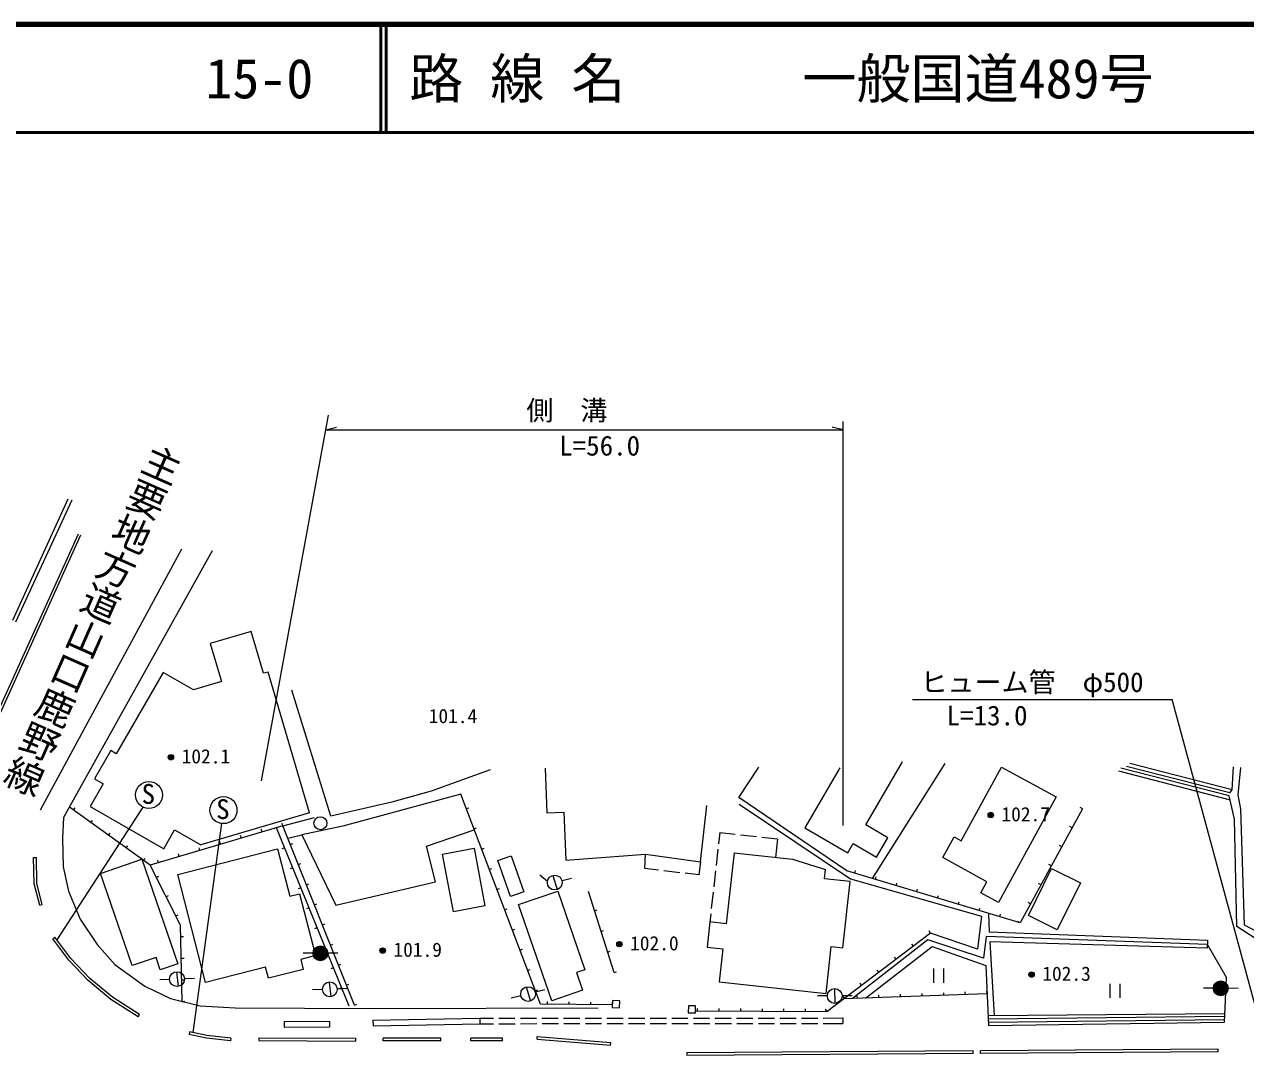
# Model space of a CAD drawing. Units: millimetres, scale not verified. Extents: x 40000 to 680000, y 20000 to 380000.
# Drawn here: x 144782 to 257726, y 283834 to 380000 of the extents above; entities that cross this region are included whole.
import ezdxf
from ezdxf.enums import TextEntityAlignment as Align

# ---------------------------------------------------------------- set-up
doc = ezdxf.new("R2010")
doc.units = ezdxf.units.MM
doc.header["$LTSCALE"] = 1000
doc.header["$PDMODE"] = 32
doc.header["$PDSIZE"] = 500
for name, color, linetype, lineweight in [('M-BGD', 7, 'Continuous', 13), ('M-STR-HTXT', 7, 'Continuous', 13), ('M-TTL', 2, 'Continuous', 140), ('M-TTL-LINE', 7, 'Continuous', 50)]:
    doc.layers.add(name, color=color, linetype=linetype, lineweight=lineweight)
doc.layers.add('M-TTL-TXT', color=7, linetype='Continuous')
doc.styles.add('@ＭＳ ゴシック', font='')
doc.styles.add('ＭＳ ゴシック', font='')
doc.styles.get('@ＭＳ ゴシック').set_extended_font_data('@MS Gothic')
doc.styles.get('ＭＳ ゴシック').set_extended_font_data('MS Gothic')

msp = doc.modelspace()

# ---------------------------------------------------------------- hatches: boundary and pattern name
at = {"layer": 'M-BGD'}
for points in [[(172843, 294115, 0.97359), (171478, 294151, 0.01338), (171477, 294115, 0.41421), (172160, 293432, 0.41421)], [(256111, 290879, 0.97359), (254747, 290930, 0.01338), (254745, 290893, 0.41421), (255421, 290203, 0.41421)]]:
    msp.add_hatch(color=256, dxfattribs=at).paths.add_polyline_path(points)

# ---------------------------------------------------------------- linework, layer by layer
for p, q in [((148792, 336114), (143669, 324894)), ((143993, 324758), (149207, 336055)), ((139633, 310534), (149786, 332901)), ((139861, 310431), (150013, 332797)), ((146279, 307396), (159340, 331520)), ((162135, 331343), (148402, 306678)), ((165765, 323881), (161973, 322764)), ((166906, 320008), (165765, 323881)), ((161973, 322764), (163013, 319237)), ((157605, 320097), (153269, 312567)), ((160423, 318474), (157605, 320097)), ((167312, 320128), (166906, 320008)), ((171149, 307103), (167312, 320128)), ((163013, 319237), (160423, 318474)), ((173121, 306798), (169525, 318453)), ((152762, 312858), (151259, 310248)), ((153269, 312567), (152762, 312858)), ((222596, 305992), (225993, 311824)), ((187858, 311073), (182400, 309120)), ((192930, 311229), (193108, 307117)), ((210867, 308516), (212694, 311329)), ((220204, 311255), (216976, 305713)), ((223229, 301027), (229944, 311669)), ((231422, 304531), (235145, 311344)), ((235145, 311344), (240217, 308573)), ((245973, 310988), (256285, 308300)), ((256200, 308672), (246201, 311225)), ((256271, 308972), (246714, 311397)), ((256487, 309235), (247030, 311660)), ((256487, 309235), (256619, 311362)), ((257241, 311305), (257004, 308768)), ((152069, 309782), (150867, 307696)), ((151259, 310248), (152069, 309782)), ((185135, 308828), (174242, 305883)), ((182400, 309120), (178761, 308100)), ((220847, 301743), (210867, 308516)), ((240217, 308573), (234879, 298804)), ((256691, 306533), (256200, 308672)), ((256271, 308972), (256487, 309235)), ((257004, 308768), (257241, 307440)), ((147798, 295359), (155763, 307631)), ((149320, 307373), (149466, 307575)), ((150867, 307696), (157662, 303784)), ((178761, 308100), (173121, 306798)), ((185641, 307495), (185875, 307583)), ((207314, 302578), (207899, 307778)), ((210893, 307898), (221172, 301003)), ((242635, 307483), (242416, 307602)), ((257241, 307440), (257607, 296767)), ((148402, 306678), (148313, 304755)), ((150943, 306203), (151089, 306406)), ((160391, 286796), (163033, 306118)), ((171149, 307103), (161100, 304143)), ((168680, 305920), (168609, 306159)), ((168680, 305920), (171614, 306687)), ((193108, 307117), (194678, 307185)), ((194678, 307185), (194870, 302740)), ((256914, 296585), (256691, 306533)), ((152565, 305034), (152711, 305236)), ((168680, 305920), (156407, 302264)), ((157662, 303784), (158673, 305540)), ((158673, 305540), (161100, 304143)), ((164846, 304778), (164775, 305017)), ((166763, 305349), (166692, 305588)), ((168072, 305738), (167841, 305644)), ((168072, 305738), (174779, 289255)), ((175297, 289313), (168680, 305920)), ((169140, 304764), (170447, 305085)), ((174242, 305883), (170447, 305085)), ((170447, 305085), (173585, 298573)), ((181960, 304029), (186379, 305548)), ((186350, 305625), (186584, 305713)), ((209087, 305297), (208970, 304239)), ((209087, 305297), (210513, 305140)), ((211010, 305086), (212501, 304921)), ((216976, 305713), (220935, 303408)), ((224645, 304799), (222596, 305992)), ((241678, 305727), (241458, 305847)), ((148313, 304755), (148372, 302123)), ((154187, 303864), (154334, 304067)), ((161013, 303636), (160941, 303876)), ((162930, 304207), (162858, 304447)), ((168826, 303886), (168594, 303792)), ((169375, 304176), (169607, 304269)), ((182789, 300716), (181960, 304029)), ((183455, 303293), (186369, 303844)), ((186369, 303844), (187379, 298508)), ((187060, 303755), (187294, 303843)), ((212998, 304866), (214424, 304709)), ((214424, 304709), (214234, 302986)), ((220935, 303408), (221436, 304269)), ((221436, 304269), (223601, 303007)), ((223601, 303007), (224645, 304799)), ((229716, 302973), (230764, 304890)), ((230764, 304890), (231422, 304531)), ((240720, 303971), (240500, 304091)), ((145635, 302964), (145885, 302969)), ((145687, 300544), (145635, 302964)), ((151826, 301501), (155648, 302811)), ((155648, 302811), (158961, 293150)), ((155810, 302695), (155956, 302897)), ((157179, 302494), (157108, 302734)), ((158969, 301415), (168198, 303777)), ((159096, 303065), (159025, 303305)), ((168198, 303777), (169318, 299400)), ((184465, 297957), (183455, 303293)), ((188580, 302702), (189811, 303135)), ((189750, 299377), (188580, 302702)), ((189811, 303135), (190981, 299810)), ((194870, 302740), (202226, 303288)), ((202156, 301949), (202226, 303288)), ((202226, 303288), (207314, 302578)), ((208915, 303742), (208751, 302251)), ((210417, 303406), (209695, 296859)), ((210417, 303406), (215808, 302812)), ((215808, 302812), (218881, 301861)), ((233808, 300738), (229716, 302973)), ((148372, 302123), (148872, 299881)), ((169580, 302033), (169348, 301939)), ((170115, 302318), (170347, 302411)), ((187769, 301885), (188003, 301973)), ((203421, 301803), (202156, 301949)), ((205408, 301574), (203917, 301746)), ((207314, 302578), (207169, 301370)), ((208696, 301754), (208532, 300263)), ((218788, 301021), (218881, 301861)), ((221579, 301523), (221651, 301763)), ((237634, 297602), (239784, 301955)), ((239762, 302215), (239543, 302335)), ((239784, 301955), (242452, 300637)), ((146196, 298572), (145687, 300544)), ((154750, 292978), (151826, 301501)), ((156980, 301137), (157202, 301251)), ((161525, 291428), (158969, 301415)), ((170855, 300460), (171088, 300553)), ((173585, 298573), (182789, 300716)), ((192467, 301375), (193163, 300782)), ((193642, 301317), (194061, 300017)), ((194504, 300861), (195392, 301077)), ((207169, 301370), (205904, 301516)), ((221148, 300761), (218788, 301021)), ((220473, 294635), (221148, 300761)), ((221172, 301003), (233292, 297545)), ((223494, 300948), (223566, 301187)), ((225409, 300372), (225481, 300611)), ((233241, 299699), (233808, 300738)), ((238804, 300460), (238585, 300579)), ((242452, 300637), (240302, 296284)), ((148872, 299881), (149924, 297269)), ((157886, 299354), (158109, 299468)), ((169318, 299400), (170226, 299633)), ((170333, 300181), (170102, 300087)), ((170226, 299633), (171692, 293905)), ((188479, 300015), (188712, 300103)), ((190981, 299810), (189750, 299377)), ((190487, 298631), (194118, 299879)), ((194118, 299879), (196618, 292605)), ((199316, 292333), (196949, 299847)), ((208477, 299766), (208313, 298275)), ((227325, 299796), (227397, 300036)), ((229240, 299220), (229312, 299460)), ((234879, 298804), (233241, 299699)), ((146196, 298572), (146438, 298635)), ((171087, 298328), (170856, 298234)), ((171596, 298602), (171828, 298695)), ((187379, 298508), (184465, 297957)), ((189188, 298145), (189422, 298233)), ((193548, 289725), (190487, 298631)), ((231156, 298645), (231227, 298884)), ((233071, 298069), (233143, 298308)), ((237847, 298704), (237627, 298823)), ((149924, 297269), (151501, 294937)), ((158792, 297572), (159015, 297685)), ((197513, 298056), (197752, 298131)), ((208258, 297778), (208141, 296720)), ((233292, 297545), (232920, 294517)), ((233961, 297801), (234015, 296121)), ((234986, 297493), (235058, 297733)), ((236889, 296948), (236670, 297068)), ((240302, 296284), (237634, 297602)), ((171841, 296476), (171609, 296382)), ((172336, 296744), (172568, 296837)), ((189897, 296275), (190131, 296363)), ((198114, 296148), (198352, 296224)), ((208175, 297027), (207917, 294681)), ((209695, 296859), (208175, 297027)), ((228596, 295984), (228446, 296184)), ((232920, 294517), (228596, 295984)), ((234015, 296121), (254206, 295340)), ((259373, 294994), (256914, 296585)), ((257607, 296767), (260013, 295505)), ((147403, 295468), (147603, 295618)), ((148889, 293483), (147403, 295468)), ((151501, 294937), (153132, 293079)), ((159250, 295676), (159500, 295681)), ((173076, 294886), (173309, 294979)), ((228353, 295368), (221359, 289937)), ((227001, 294778), (226850, 294977)), ((233491, 293664), (228353, 295368)), ((233719, 295688), (233491, 293664)), ((254189, 294924), (233719, 295688)), ((254175, 294604), (234059, 295189)), ((234059, 295189), (234476, 288369)), ((254206, 295340), (254175, 294604)), ((255955, 291869), (254189, 294924)), ((156952, 293733), (154750, 292978)), ((157342, 292595), (156952, 293733)), ((159293, 293676), (159543, 293682)), ((171692, 293905), (170338, 293558)), ((170564, 294151), (171478, 294151)), ((172595, 294623), (172363, 294529)), ((172857, 294151), (173771, 294151)), ((190607, 294405), (190840, 294494)), ((198715, 294241), (198953, 294316)), ((207917, 294681), (209371, 294520)), ((209371, 294520), (209036, 291487)), ((218925, 290398), (219404, 294753)), ((219404, 294753), (220473, 294635)), ((222574, 289978), (228752, 294739)), ((225406, 293571), (225255, 293771)), ((228752, 294739), (233693, 292982)), ((150664, 291616), (148889, 293483)), ((153132, 293079), (155904, 291074)), ((158961, 293150), (157342, 292595)), ((167087, 292852), (161525, 291428)), ((167354, 291811), (167087, 292852)), ((170574, 292635), (167354, 291811)), ((170338, 293558), (170574, 292635)), ((173348, 292771), (173117, 292677)), ((173817, 293029), (174049, 293121)), ((191316, 292535), (191550, 292624)), ((196618, 292605), (195852, 292341)), ((223811, 292365), (223660, 292564)), ((228856, 292704), (228856, 291404)), ((229831, 291404), (229831, 292704)), ((233693, 292982), (233945, 287454)), ((152785, 289854), (150664, 291616)), ((157300, 291709), (158213, 291744)), ((158837, 292414), (158989, 291057)), ((159337, 291677), (159587, 291682)), ((159592, 291796), (160505, 291831)), ((172969, 291467), (173121, 290111)), ((195852, 292341), (196413, 290709)), ((199316, 292333), (199554, 292408)), ((209036, 291487), (218925, 290398)), ((255776, 287764), (255955, 291869)), ((155904, 291074), (158290, 289950)), ((171432, 290763), (172345, 290798)), ((173724, 290849), (174637, 290884)), ((174102, 290918), (173871, 290824)), ((174557, 291171), (174789, 291263)), ((191176, 291008), (191595, 289708)), ((192025, 290665), (192259, 290754)), ((192038, 290552), (192926, 290768)), ((196413, 290709), (193548, 289725)), ((219709, 290860), (219726, 289495)), ((233812, 290365), (220563, 289909)), ((222216, 291159), (222065, 291358)), ((223818, 290021), (223810, 290271)), ((225817, 290090), (225809, 290340)), ((227816, 290159), (227807, 290408)), ((229815, 290227), (229806, 290477)), ((231814, 290296), (231805, 290546)), ((233812, 290365), (233804, 290614)), ((245161, 291303), (245161, 290003)), ((246136, 290003), (246136, 291303)), ((253833, 290939), (254747, 290930)), ((256126, 290914), (257040, 290905)), ((155296, 288255), (152785, 289854)), ((158290, 289950), (161051, 289260)), ((159380, 289677), (159630, 289683)), ((161051, 289260), (164285, 289082)), ((175297, 289313), (175530, 289405)), ((189810, 290011), (190698, 290228)), ((193156, 289400), (193159, 289650)), ((195156, 289382), (195159, 289632)), ((197156, 289364), (197159, 289614)), ((199165, 289753), (199151, 289098)), ((199156, 289345), (199158, 289595)), ((199838, 289738), (199165, 289753)), ((199823, 289083), (199838, 289738)), ((206190, 289278), (206176, 288622)), ((206863, 289263), (206190, 289278)), ((206848, 288607), (206863, 289263)), ((218134, 290213), (219048, 290214)), ((220427, 290213), (221341, 290214)), ((220620, 289952), (220470, 290152)), ((221820, 289952), (221811, 290202)), ((155296, 288255), (155431, 288465)), ((164285, 289082), (177085, 289030)), ((177021, 287924), (186890, 288111)), ((177085, 289030), (197846, 289094)), ((186890, 288111), (188152, 288112)), ((186890, 288111), (186895, 287611)), ((188652, 288113), (190152, 288114)), ((190652, 288114), (192152, 288116)), ((192652, 288116), (194152, 288117)), ((194652, 288118), (196152, 288119)), ((196652, 288120), (198152, 288121)), ((198652, 288121), (200152, 288123)), ((199151, 289098), (199823, 289083)), ((200652, 288123), (202152, 288124)), ((202652, 288125), (204152, 288126)), ((204652, 288126), (206152, 288128)), ((206176, 288622), (206848, 288607)), ((206652, 288128), (208152, 288129)), ((207033, 288780), (207034, 289030)), ((208652, 288130), (210152, 288131)), ((209033, 288771), (209034, 289021)), ((210652, 288132), (212152, 288133)), ((211033, 288761), (211034, 289011)), ((212652, 288133), (214152, 288135)), ((213033, 288751), (213034, 289001)), ((214652, 288135), (216152, 288136)), ((215033, 288742), (215034, 288992)), ((216652, 288137), (218152, 288138)), ((217033, 288732), (217034, 288982)), ((218652, 288138), (220474, 288140)), ((219025, 288746), (218874, 288945)), ((233904, 288364), (255810, 288558)), ((233917, 288076), (255799, 288305)), ((168810, 287806), (173008, 287832)), ((168810, 287806), (168813, 287306)), ((168813, 287306), (173011, 287332)), ((173008, 287832), (173011, 287332)), ((177021, 287924), (177031, 287424)), ((177031, 287424), (186895, 287611)), ((186895, 287611), (188166, 287612)), ((188666, 287613), (190166, 287614)), ((190666, 287614), (192166, 287616)), ((192666, 287616), (194166, 287617)), ((194666, 287618), (196166, 287619)), ((196666, 287620), (198166, 287621)), ((198666, 287621), (200166, 287623)), ((200666, 287623), (202166, 287624)), ((202666, 287625), (204166, 287626)), ((204666, 287626), (206166, 287628)), ((206666, 287628), (208166, 287629)), ((208666, 287630), (210166, 287631)), ((210666, 287632), (212166, 287633)), ((212666, 287633), (214166, 287635)), ((214666, 287635), (216166, 287636)), ((216666, 287637), (218166, 287638)), ((218666, 287638), (220474, 287640)), ((255785, 287966), (233933, 287717)), ((233945, 287454), (255776, 287764)), ((160061, 286867), (160008, 286623)), ((161609, 286278), (160008, 286623)), ((163842, 286027), (161609, 286278)), ((163870, 286275), (163842, 286027)), ((166457, 286313), (166456, 286063)), ((166456, 286063), (175405, 286010)), ((166457, 286313), (175407, 286260)), ((175407, 286260), (175405, 286010)), ((183299, 286277), (177961, 286265)), ((177961, 286015), (177961, 286265)), ((183299, 286027), (177961, 286015)), ((183299, 286027), (183299, 286277)), ((189005, 286288), (186060, 286282)), ((186060, 286032), (186060, 286282)), ((189005, 286038), (186060, 286032)), ((189005, 286038), (189005, 286288)), ((192193, 286184), (192213, 286434)), ((192193, 286184), (198995, 285632)), ((192213, 286434), (199015, 285881)), ((198995, 285632), (199015, 285881)), ((232517, 285101), (206048, 284927)), ((206048, 284927), (206049, 284677)), ((232519, 284851), (206049, 284677)), ((232519, 284851), (232517, 285101)), ((255197, 285251), (233208, 285106)), ((233209, 284856), (233208, 285106)), ((255199, 285001), (233209, 284856)), ((255199, 285001), (255197, 285251))]:
    msp.add_line(p, q, dxfattribs=at)
for points in [[(199156, 289345), (192503, 289406), (185135, 308828)], [(159380, 289677), (159227, 296716), (156407, 302264), (148941, 307646)], [(242635, 307483), (236877, 296925), (220847, 301743)], [(146438, 298635), (145937, 300579), (145885, 302969)], [(228596, 295984), (218994, 288722), (206852, 288781)], [(155431, 288465), (152933, 290057), (150835, 291799), (149080, 293645), (147603, 295618)], [(163870, 286275), (161650, 286525), (160061, 286867)]]:
    msp.add_lwpolyline(points, dxfattribs=at)
for centre, radius in [((158328, 312251), 150), ((158328, 312251), 120), ((158328, 312251), 90), ((158328, 312251), 60), ((158328, 312251), 30), ((158328, 312251), 20), ((156298, 308761), 1250), ((163193, 307358), 1250), ((172153, 306148), 600), ((234154, 306899), 150), ((234154, 306899), 120), ((234154, 306899), 90), ((234154, 306899), 60), ((234154, 306899), 30), ((234154, 306899), 20), ((193835, 300662), 683), ((172160, 294115), 683), ((199809, 294966), 150), ((199809, 294966), 120), ((199809, 294966), 90), ((199809, 294966), 60), ((199809, 294966), 30), ((199809, 294966), 20), ((177918, 294374), 150), ((177918, 294374), 120), ((177918, 294374), 90), ((177918, 294374), 60), ((177918, 294374), 30), ((177918, 294374), 20), ((158896, 291733), 683), ((173028, 290787), 683), ((237929, 292155), 150), ((237929, 292155), 120), ((237929, 292155), 90), ((237929, 292155), 60), ((237929, 292155), 30), ((237929, 292155), 20), ((255428, 290886), 683), ((191369, 290353), 683), ((219730, 290177), 683)]:
    msp.add_circle(centre, radius, dxfattribs=at)
for p in [(158328, 312251), (234154, 306899), (199809, 294966), (177918, 294374), (237929, 292155)]:
    msp.add_point(p, dxfattribs=at)
at = {"layer": 'M-STR-HTXT'}
for p, q in [((166713, 310072), (172893, 343860)), ((172649, 342525), (173649, 342775)), ((172649, 342525), (220500, 342525)), ((220500, 342525), (219500, 342775)), ((220500, 305926), (220500, 343286)), ((226909, 317577), (250928, 317577)), ((260086, 283834), (250928, 317577)), ((220474, 288140), (220474, 287640))]:
    msp.add_line(p, q, dxfattribs=at)
at = {"layer": 'M-TTL'}
msp.add_line((680000, 380000), (40000, 380000), dxfattribs=at)
at = {"layer": 'M-TTL-LINE'}
for p, q in [((177750, 380000), (177750, 370000)), ((178250, 380000), (178250, 370000)), ((40000, 370000), (680000, 370000))]:
    msp.add_line(p, q, dxfattribs=at)

# ---------------------------------------------------------------- texts
at = {"layer": 'M-BGD', "style": '@ＭＳ ゴシック'}
msp.add_text('主要地方道山口鹿野線', height=2566, rotation=246.195, dxfattribs=at).set_placement((156318, 341756), align=Align.BOTTOM_LEFT)
at = {"layer": 'M-BGD', "style": 'ＭＳ ゴシック'}
for s, height, p in [('101.4', 1320, (182174, 315005)), ('102.1', 1320, (159322, 311278)), ('S', 1833, (155619, 307388)), ('S', 1833, (162515, 305984)), ('102.7', 1320, (235147, 305926)), ('101.9', 1320, (178911, 293401)), ('102.0', 1320, (200802, 293993)), ('102.3', 1320, (238922, 291182))]:
    msp.add_text(s, height=height, dxfattribs=at).set_placement(p, align=Align.BOTTOM_LEFT)
at = {"layer": 'M-STR-HTXT', "style": 'ＭＳ ゴシック'}
for s, p in [('側\u3000溝', (191204, 342851)), ('L=56.0', (194244, 339588)), ('ヒューム管\u3000φ500', (227653, 317725)), ('L=13.0', (230075, 314643))]:
    msp.add_text(s, height=1833, dxfattribs=at).set_placement(p, align=Align.BOTTOM_LEFT)
at = {"layer": 'M-TTL-TXT', "style": 'ＭＳ ゴシック'}
for s, p in [('路 線 名', (180380, 375000)), ('一般国道489号', (216734, 375000)), ('15-0', (161521, 375000))]:
    msp.add_text(s, height=3666, dxfattribs=at).set_placement(p, align=Align.MIDDLE_LEFT)

doc.saveas('drawing.dxf')
